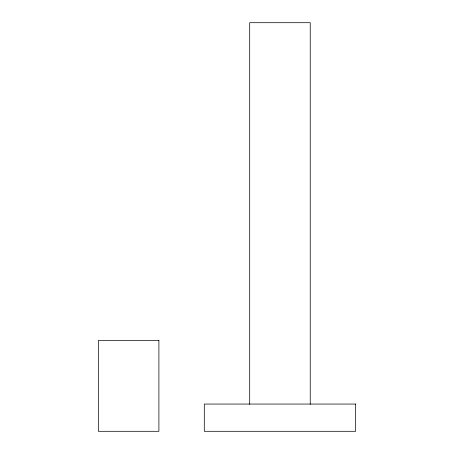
<?xml version="1.0" encoding="UTF-8"?>
<svg xmlns="http://www.w3.org/2000/svg" width="454" height="454" viewBox="0 0 454 454"><rect width="100%" height="100%" fill="white"/><g stroke="black" fill="none" stroke-linecap="round" stroke-linejoin="round"><path stroke-width="0.68" d="M310.235 404.344L310.235 22.7L249.7 22.7L249.7 404.344M158.9 340.5L98.365 340.5L98.365 431.3L158.9 431.3L158.9 340.5M355.635 404.06L204.3 404.06L204.3 431.3L355.635 431.3L355.635 404.06"/></g></svg>
